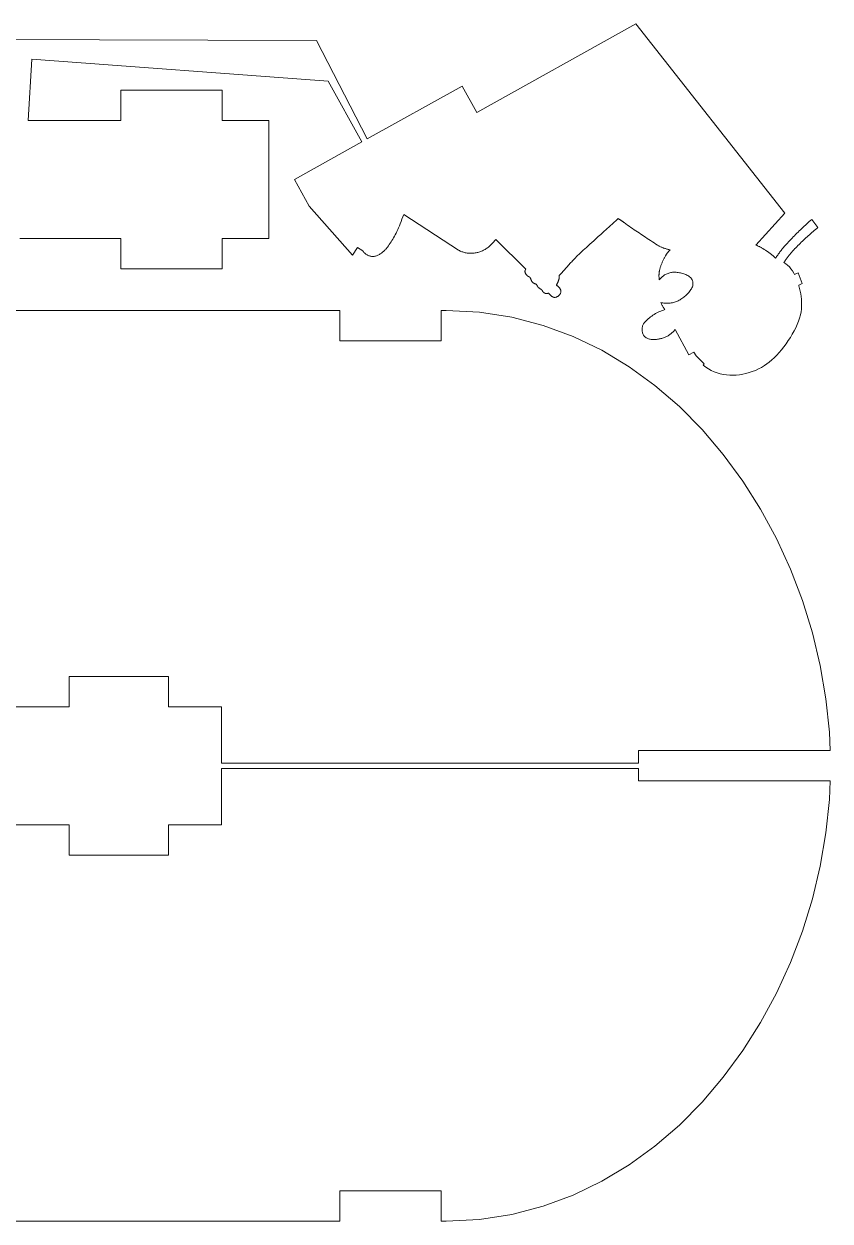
# Model space of a CAD drawing. Extents: x 1394 to 2035, y -697 to -231.
# Drawn here: x 1875.2 to 2034.5, y -467.4 to -230.7 of the extents above; entities that cross this region are included whole.
import ezdxf

# ---------------------------------------------------------------- set-up
doc = ezdxf.new("R2010")
doc.units = 0
doc.header["$LTSCALE"] = 4.2
doc.header["$MEASUREMENT"] = 0

msp = doc.modelspace()

# ---------------------------------------------------------------- linework, layer by layer
at = {"color": 7, "linetype": 'Continuous', "lineweight": 0}
for p, q in [((1996.141595, -230.725533), (1964.697363, -248.254373)), ((1996.141595, -230.725533), (2025.562563, -268.138879)), ((1876.024365, -249.846956), (1876.764403, -237.686913)), ((1935.346344, -242.066062), (1876.764403, -237.686913)), ((1935.346344, -242.066062), (1941.964165, -254.057872)), ((1961.775889, -243.013667), (1943.046569, -253.454477)), ((1964.697363, -248.254373), (1961.775889, -243.013667)), ((1894.351457, -249.846956), (1894.351457, -243.846956)), ((1894.351457, -243.846956), (1914.351457, -243.846956)), ((1914.351457, -243.846956), (1914.351457, -249.846956)), ((1876.024365, -249.846956), (1894.351457, -249.846956)), ((1914.351457, -249.846956), (1923.595266, -249.846956)), ((1923.595266, -249.846956), (1923.595266, -273.130104)), ((1941.964165, -254.057872), (1928.640506, -261.485253)), ((1931.561979, -266.725958), (1928.640506, -261.485253)), ((1940.136333, -276.463641), (1931.561979, -266.725958)), ((1949.740943, -269.794582), (1949.574423, -270.217469)), ((1949.909006, -269.351415), (1949.740943, -269.794582)), ((1950.078948, -268.886912), (1949.909006, -269.351415)), ((1950.251102, -268.400018), (1950.078948, -268.886912)), ((1950.25536, -268.38758), (1950.251102, -268.400018)), ((1961.093831, -275.463278), (1950.25536, -268.38758)), ((1992.369607, -269.471665), (1991.637878, -270.134835)), ((1992.650779, -269.21634), (1992.369607, -269.471665)), ((1992.687364, -269.23659), (1992.650779, -269.21634)), ((1992.737928, -269.265899), (1992.687364, -269.23659)), ((1992.792195, -269.298478), (1992.737928, -269.265899)), ((1992.849678, -269.333953), (1992.792195, -269.298478)), ((1992.909891, -269.371954), (1992.849678, -269.333953)), ((1992.972348, -269.412108), (1992.909891, -269.371954)), ((1993.036563, -269.454045), (1992.972348, -269.412108)), ((1993.10205, -269.497392), (1993.036563, -269.454045)), ((1993.168322, -269.541778), (1993.10205, -269.497392)), ((1993.234893, -269.586831), (1993.168322, -269.541778)), ((1993.301277, -269.632179), (1993.234893, -269.586831)), ((1993.366988, -269.677452), (1993.301277, -269.632179)), ((1993.43154, -269.722276), (1993.366988, -269.677452)), ((1993.494447, -269.766281), (1993.43154, -269.722276)), ((1993.555222, -269.809094), (1993.494447, -269.766281)), ((2025.562563, -268.138879), (2019.869614, -274.434421)), ((2030.404823, -269.802163), (2030.655906, -269.578323)), ((2030.655906, -269.578323), (2030.908091, -269.355782)), ((2030.908091, -269.355782), (2032.119454, -270.973535)), ((1948.75325, -272.064631), (1948.588957, -272.387996)), ((1948.917078, -271.727318), (1948.75325, -272.064631)), ((1949.080773, -271.375), (1948.917078, -271.727318)), ((1949.244673, -271.006623), (1949.080773, -271.375)), ((1949.409111, -270.621131), (1949.244673, -271.006623)), ((1949.574423, -270.217469), (1949.409111, -270.621131)), ((1989.746534, -271.843231), (1989.206582, -272.329646)), ((1990.329577, -271.317421), (1989.746534, -271.843231)), ((1990.958946, -270.749021), (1990.329577, -271.317421)), ((1991.637878, -270.134835), (1990.958946, -270.749021)), ((1993.613379, -269.850345), (1993.555222, -269.809094)), ((1993.668432, -269.889661), (1993.613379, -269.850345)), ((1993.719896, -269.926671), (1993.668432, -269.889661)), ((1993.767283, -269.961003), (1993.719896, -269.926671)), ((1993.810108, -269.992285), (1993.767283, -269.961003)), ((1994.152522, -270.241778), (1993.810108, -269.992285)), ((1994.490435, -270.484572), (1994.152522, -270.241778)), ((1994.824403, -270.721332), (1994.490435, -270.484572)), ((1995.15498, -270.952727), (1994.824403, -270.721332)), ((1995.482719, -271.179423), (1995.15498, -270.952727)), ((1995.808177, -271.402087), (1995.482719, -271.179423)), ((1996.131907, -271.621387), (1995.808177, -271.402087)), ((1996.454465, -271.837989), (1996.131907, -271.621387)), ((1996.776404, -272.052561), (1996.454465, -271.837989)), ((1997.098279, -272.265769), (1996.776404, -272.052561)), ((2027.71828, -272.347602), (2027.956631, -272.110061)), ((2027.956631, -272.110061), (2028.196187, -271.87372)), ((2028.196187, -271.87372), (2028.436937, -271.638589)), ((2028.436937, -271.638589), (2028.678872, -271.404676)), ((2028.678872, -271.404676), (2028.921983, -271.171991)), ((2028.921983, -271.171991), (2029.16626, -270.940543)), ((2029.16626, -270.940543), (2029.411695, -270.71034)), ((2029.411695, -270.71034), (2029.658278, -270.481391)), ((2029.658278, -270.481391), (2029.906, -270.253706)), ((2029.906, -270.253706), (2030.154852, -270.027294)), ((2030.154852, -270.027294), (2030.404823, -269.802163)), ((2030.688896, -272.187682), (2030.924483, -271.981882)), ((2030.924483, -271.981882), (2031.16122, -271.777446)), ((2031.16122, -271.777446), (2031.399097, -271.574382)), ((2031.399097, -271.574382), (2031.638103, -271.372703)), ((2031.638103, -271.372703), (2031.878225, -271.172417)), ((2031.878225, -271.172417), (2032.119454, -270.973535)), ((1894.351457, -273.130104), (1874.351457, -273.130104)), ((1894.351457, -279.130104), (1894.351457, -273.130104)), ((1923.595266, -273.130104), (1914.351457, -273.130104)), ((1914.351457, -273.130104), (1914.351457, -279.130104)), ((1947.397722, -274.349624), (1947.217644, -274.599388)), ((1947.574655, -274.094354), (1947.397722, -274.349624)), ((1947.748778, -273.832522), (1947.574655, -274.094354)), ((1947.920425, -273.563072), (1947.748778, -273.832522)), ((1948.089932, -273.28495), (1947.920425, -273.563072)), ((1948.257633, -272.997101), (1948.089932, -273.28495)), ((1948.423863, -272.698468), (1948.257633, -272.997101)), ((1948.588957, -272.387996), (1948.423863, -272.698468)), ((1967.420726, -274.493609), (1967.278298, -274.621087)), ((1967.558377, -274.361981), (1967.420726, -274.493609)), ((1967.690995, -274.226351), (1967.558377, -274.361981)), ((1967.818328, -274.086864), (1967.690995, -274.226351)), ((1968.45969, -273.370381), (1967.818328, -274.086864)), ((1974.360578, -279.238591), (1968.45969, -273.370381)), ((1987.039921, -274.282684), (1986.690558, -274.599858)), ((1987.412959, -273.945295), (1987.039921, -274.282684)), ((1987.812909, -273.584492), (1987.412959, -273.945295)), ((1988.243005, -273.197081), (1987.812909, -273.584492)), ((1988.706484, -272.779864), (1988.243005, -273.197081)), ((1989.206582, -272.329646), (1988.706484, -272.779864)), ((1997.420645, -272.478281), (1997.098279, -272.265769)), ((1997.744057, -272.690763), (1997.420645, -272.478281)), ((1998.069068, -272.903884), (1997.744057, -272.690763)), ((1998.396235, -273.118309), (1998.069068, -272.903884)), ((1998.72611, -273.334706), (1998.396235, -273.118309)), ((1999.059249, -273.553742), (1998.72611, -273.334706)), ((1999.396207, -273.776083), (1999.059249, -273.553742)), ((1999.737537, -274.002398), (1999.396207, -273.776083)), ((2000.083795, -274.233353), (1999.737537, -274.002398)), ((2000.435535, -274.469615), (2000.083795, -274.233353)), ((2000.542759, -274.538803), (2000.435535, -274.469615)), ((2019.869614, -274.434421), (2019.983647, -274.484245)), ((2019.983647, -274.484245), (2020.097258, -274.535135)), ((2025.577243, -274.60855), (2025.702152, -274.465456)), ((2025.702152, -274.465456), (2025.828307, -274.323529)), ((2025.828307, -274.323529), (2025.955694, -274.182788)), ((2025.955694, -274.182788), (2026.084299, -274.043251)), ((2026.084299, -274.043251), (2026.313966, -273.797558)), ((2026.313966, -273.797558), (2026.544901, -273.553002)), ((2026.544901, -273.553002), (2026.777095, -273.309593)), ((2026.777095, -273.309593), (2027.010539, -273.06734)), ((2027.010539, -273.06734), (2027.245224, -272.826251)), ((2027.245224, -272.826251), (2027.481141, -272.586335)), ((2027.481141, -272.586335), (2027.71828, -272.347602)), ((2028.17661, -274.538468), (2028.398796, -274.31836)), ((2028.398796, -274.31836), (2028.622256, -274.0995)), ((2028.622256, -274.0995), (2028.84698, -273.8819)), ((2028.84698, -273.8819), (2029.072955, -273.66557)), ((2029.072955, -273.66557), (2029.300172, -273.45052)), ((2029.300172, -273.45052), (2029.528617, -273.23676)), ((2029.528617, -273.23676), (2029.758282, -273.024301)), ((2029.758282, -273.024301), (2029.989153, -272.813154)), ((2029.989153, -272.813154), (2030.22122, -272.603328)), ((2030.22122, -272.603328), (2030.454471, -272.394834)), ((2030.454471, -272.394834), (2030.688896, -272.187682)), ((1941.093529, -274.93803), (1940.136333, -276.463641)), ((1942.16955, -275.580837), (1941.093529, -274.93803)), ((1942.234021, -275.687417), (1942.16955, -275.580837)), ((1942.306989, -275.790295), (1942.234021, -275.687417)), ((1942.38786, -275.889177), (1942.306989, -275.790295)), ((1942.476034, -275.98377), (1942.38786, -275.889177)), ((1942.570917, -276.07378), (1942.476034, -275.98377)), ((1942.67191, -276.158914), (1942.570917, -276.07378)), ((1942.778417, -276.238878), (1942.67191, -276.158914)), ((1942.889842, -276.313379), (1942.778417, -276.238878)), ((1943.005586, -276.382122), (1942.889842, -276.313379)), ((1943.125054, -276.444816), (1943.005586, -276.382122)), ((1943.247649, -276.501165), (1943.125054, -276.444816)), ((1943.372773, -276.550877), (1943.247649, -276.501165)), ((1943.49983, -276.593658), (1943.372773, -276.550877)), ((1943.628223, -276.629214), (1943.49983, -276.593658)), ((1943.757355, -276.657252), (1943.628223, -276.629214)), ((1943.88663, -276.677479), (1943.757355, -276.657252)), ((1944.015449, -276.689601), (1943.88663, -276.677479)), ((1944.143218, -276.693323), (1944.015449, -276.689601)), ((1944.269337, -276.688354), (1944.143218, -276.693323)), ((1944.393212, -276.674399), (1944.269337, -276.688354)), ((1944.551089, -276.64551), (1944.393212, -276.674399)), ((1944.706961, -276.607226), (1944.551089, -276.64551)), ((1944.860709, -276.560016), (1944.706961, -276.607226)), ((1945.012213, -276.504348), (1944.860709, -276.560016)), ((1945.161355, -276.440688), (1945.012213, -276.504348)), ((1945.308017, -276.369503), (1945.161355, -276.440688)), ((1945.452077, -276.291263), (1945.308017, -276.369503)), ((1945.593419, -276.206433), (1945.452077, -276.291263)), ((1945.731922, -276.115482), (1945.593419, -276.206433)), ((1945.867468, -276.018877), (1945.731922, -276.115482)), ((1945.999938, -275.917086), (1945.867468, -276.018877)), ((1946.129212, -275.810575), (1945.999938, -275.917086)), ((1946.255172, -275.699812), (1946.129212, -275.810575)), ((1946.377698, -275.585266), (1946.255172, -275.699812)), ((1946.496671, -275.467403), (1946.377698, -275.585266)), ((1946.611974, -275.346691), (1946.496671, -275.467403)), ((1946.723485, -275.223597), (1946.611974, -275.346691)), ((1946.831087, -275.098589), (1946.723485, -275.223597)), ((1946.93466, -274.972134), (1946.831087, -275.098589)), ((1947.034086, -274.844699), (1946.93466, -274.972134)), ((1947.217644, -274.599388), (1947.034086, -274.844699)), ((1961.249656, -275.543866), (1961.093831, -275.463278)), ((1961.409185, -275.61895), (1961.249656, -275.543866)), ((1961.572104, -275.688485), (1961.409185, -275.61895)), ((1961.738101, -275.752424), (1961.572104, -275.688485)), ((1961.906861, -275.81072), (1961.738101, -275.752424)), ((1962.07807, -275.863328), (1961.906861, -275.81072)), ((1962.251416, -275.9102), (1962.07807, -275.863328)), ((1962.426584, -275.95129), (1962.251416, -275.9102)), ((1962.60326, -275.986551), (1962.426584, -275.95129)), ((1962.781132, -276.015938), (1962.60326, -275.986551)), ((1962.959886, -276.039403), (1962.781132, -276.015938)), ((1963.139208, -276.056901), (1962.959886, -276.039403)), ((1963.318783, -276.068384), (1963.139208, -276.056901)), ((1963.4983, -276.073806), (1963.318783, -276.068384)), ((1963.677444, -276.073122), (1963.4983, -276.073806)), ((1963.855901, -276.066283), (1963.677444, -276.073122)), ((1964.033358, -276.053244), (1963.855901, -276.066283)), ((1964.209502, -276.033958), (1964.033358, -276.053244)), ((1964.384018, -276.00838), (1964.209502, -276.033958)), ((1964.556593, -275.976461), (1964.384018, -276.00838)), ((1964.740973, -275.935365), (1964.556593, -275.976461)), ((1964.924633, -275.887768), (1964.740973, -275.935365)), ((1965.107321, -275.833817), (1964.924633, -275.887768)), ((1965.288783, -275.773658), (1965.107321, -275.833817)), ((1965.468764, -275.707439), (1965.288783, -275.773658)), ((1965.647011, -275.635307), (1965.468764, -275.707439)), ((1965.82327, -275.557408), (1965.647011, -275.635307)), ((1965.997288, -275.47389), (1965.82327, -275.557408)), ((1966.168811, -275.3849), (1965.997288, -275.47389)), ((1966.337585, -275.290584), (1966.168811, -275.3849)), ((1966.503356, -275.19109), (1966.337585, -275.290584)), ((1966.665872, -275.086565), (1966.503356, -275.19109)), ((1966.824877, -274.977154), (1966.665872, -275.086565)), ((1966.980119, -274.863007), (1966.824877, -274.977154)), ((1967.131344, -274.744269), (1966.980119, -274.863007)), ((1967.278298, -274.621087), (1967.131344, -274.744269)), ((1984.421181, -276.733448), (1984.214743, -276.939734)), ((1984.636101, -276.522505), (1984.421181, -276.733448)), ((1984.910344, -276.257349), (1984.636101, -276.522505)), ((1985.185611, -275.994352), (1984.910344, -276.257349)), ((1985.465137, -275.730315), (1985.185611, -275.994352)), ((1985.752159, -275.462044), (1985.465137, -275.730315)), ((1986.049913, -275.186341), (1985.752159, -275.462044)), ((1986.361633, -274.900012), (1986.049913, -275.186341)), ((1986.690558, -274.599858), (1986.361633, -274.900012)), ((2000.653584, -274.604461), (2000.542759, -274.538803)), ((2000.767706, -274.666774), (2000.653584, -274.604461)), ((2000.884821, -274.725928), (2000.767706, -274.666774)), ((2001.004623, -274.782108), (2000.884821, -274.725928)), ((2001.126808, -274.835498), (2001.004623, -274.782108)), ((2001.251071, -274.886284), (2001.126808, -274.835498)), ((2001.377108, -274.934651), (2001.251071, -274.886284)), ((2001.504613, -274.980783), (2001.377108, -274.934651)), ((2001.633282, -275.024867), (2001.504613, -274.980783)), ((2001.762809, -275.067085), (2001.633282, -275.024867)), ((2001.892891, -275.107625), (2001.762809, -275.067085)), ((2001.805804, -276.933777), (2001.872385, -276.807326)), ((2001.872385, -276.807326), (2001.939459, -276.681312)), ((2002.023223, -275.146671), (2001.892891, -275.107625)), ((2001.939459, -276.681312), (2002.00689, -276.555711)), ((2002.00689, -276.555711), (2002.042477, -276.491014)), ((2002.153499, -275.184407), (2002.023223, -275.146671)), ((2002.042477, -276.491014), (2002.079227, -276.426861)), ((2002.079227, -276.426861), (2002.117118, -276.363275)), ((2002.117118, -276.363275), (2002.156133, -276.300283)), ((2002.283415, -275.22102), (2002.153499, -275.184407)), ((2002.156133, -276.300283), (2002.19625, -276.23791)), ((2002.19625, -276.23791), (2002.23745, -276.17618)), ((2002.23745, -276.17618), (2002.279714, -276.11512)), ((2002.279714, -276.11512), (2002.323021, -276.054754)), ((2002.412666, -275.256693), (2002.283415, -275.22102)), ((2002.323021, -276.054754), (2002.367352, -275.995108)), ((2002.367352, -275.995108), (2002.412688, -275.936206)), ((2002.540948, -275.291613), (2002.412666, -275.256693)), ((2002.412688, -275.936206), (2002.459008, -275.878074)), ((2002.459008, -275.878074), (2002.506292, -275.820738)), ((2002.506292, -275.820738), (2002.554522, -275.764222)), ((2002.667955, -275.325963), (2002.540948, -275.291613)), ((2002.554522, -275.764222), (2002.603676, -275.708551)), ((2002.603676, -275.708551), (2002.653736, -275.653752)), ((2002.653736, -275.653752), (2002.704682, -275.599848)), ((2002.793384, -275.35993), (2002.667955, -275.325963)), ((2002.704682, -275.599848), (2002.756494, -275.546866)), ((2002.756494, -275.546866), (2002.809152, -275.49483)), ((2002.916928, -275.393698), (2002.793384, -275.35993)), ((2002.809152, -275.49483), (2002.862637, -275.443765)), ((2002.862637, -275.443765), (2002.916928, -275.393698)), ((2020.097258, -274.535135), (2020.210434, -274.587085)), ((2020.210434, -274.587085), (2020.32316, -274.640085)), ((2020.32316, -274.640085), (2020.435423, -274.69413)), ((2020.435423, -274.69413), (2020.54721, -274.74921)), ((2020.54721, -274.74921), (2020.658506, -274.80532)), ((2020.658506, -274.80532), (2020.769298, -274.862451)), ((2020.769298, -274.862451), (2020.879573, -274.920597)), ((2020.879573, -274.920597), (2020.989315, -274.979748)), ((2020.989315, -274.979748), (2021.098512, -275.039899)), ((2021.098512, -275.039899), (2021.207151, -275.101041)), ((2021.207151, -275.101041), (2021.315216, -275.163167)), ((2021.315216, -275.163167), (2021.422695, -275.22627)), ((2021.422695, -275.22627), (2021.529573, -275.290342)), ((2021.529573, -275.290342), (2021.635838, -275.355375)), ((2021.635838, -275.355375), (2021.741474, -275.421362)), ((2021.741474, -275.421362), (2021.846469, -275.488296)), ((2021.846469, -275.488296), (2021.950809, -275.556169)), ((2021.950809, -275.556169), (2022.05448, -275.624974)), ((2022.05448, -275.624974), (2022.146268, -275.687195)), ((2022.146268, -275.687195), (2022.237449, -275.750393)), ((2022.237449, -275.750393), (2022.328011, -275.814555)), ((2022.328011, -275.814555), (2022.417938, -275.879671)), ((2022.417938, -275.879671), (2022.507219, -275.945729)), ((2022.507219, -275.945729), (2022.595839, -276.012719)), ((2022.595839, -276.012719), (2022.683785, -276.080628)), ((2022.683785, -276.080628), (2022.771043, -276.149446)), ((2022.771043, -276.149446), (2022.857601, -276.219161)), ((2022.857601, -276.219161), (2022.943443, -276.289763)), ((2022.943443, -276.289763), (2023.028558, -276.36124)), ((2023.028558, -276.36124), (2023.112931, -276.43358)), ((2023.112931, -276.43358), (2023.196549, -276.506773)), ((2023.196549, -276.506773), (2023.279399, -276.580808)), ((2023.279399, -276.580808), (2023.361466, -276.655672)), ((2023.361466, -276.655672), (2023.442738, -276.731355)), ((2023.442738, -276.731355), (2023.523201, -276.807847)), ((2023.523201, -276.807847), (2023.602841, -276.885134)), ((2023.602841, -276.885134), (2023.681645, -276.963207)), ((2023.7596, -277.042054), (2023.862664, -276.882743)), ((2023.862664, -276.882743), (2023.9672, -276.72431)), ((2023.9672, -276.72431), (2024.073192, -276.566773)), ((2024.073192, -276.566773), (2024.180626, -276.41015)), ((2024.180626, -276.41015), (2024.289489, -276.254459)), ((2024.289489, -276.254459), (2024.399766, -276.099718)), ((2024.399766, -276.099718), (2024.511444, -275.945945)), ((2024.511444, -275.945945), (2024.624508, -275.793159)), ((2024.624508, -275.793159), (2024.738944, -275.641377)), ((2024.738944, -275.641377), (2024.854739, -275.490618)), ((2024.854739, -275.490618), (2024.971878, -275.340899)), ((2024.971878, -275.340899), (2025.090347, -275.192239)), ((2025.090347, -275.192239), (2025.210132, -275.044656)), ((2025.210132, -275.044656), (2025.331219, -274.898168)), ((2025.331219, -274.898168), (2025.453594, -274.752793)), ((2025.453594, -274.752793), (2025.577243, -274.60855)), ((2025.989124, -277.034072), (2026.089309, -276.896221)), ((2026.089309, -276.896221), (2026.190948, -276.759403)), ((2026.190948, -276.759403), (2026.294026, -276.623639)), ((2026.294026, -276.623639), (2026.398524, -276.488953)), ((2026.398524, -276.488953), (2026.504425, -276.355365)), ((2026.504425, -276.355365), (2026.611712, -276.222899)), ((2026.611712, -276.222899), (2026.720367, -276.091575)), ((2026.720367, -276.091575), (2026.830374, -275.961418)), ((2026.830374, -275.961418), (2026.941714, -275.832448)), ((2026.941714, -275.832448), (2027.05437, -275.704687)), ((2027.05437, -275.704687), (2027.168326, -275.578159)), ((2027.168326, -275.578159), (2027.283562, -275.452884)), ((2027.283562, -275.452884), (2027.400064, -275.328886)), ((2027.400064, -275.328886), (2027.517812, -275.206186)), ((2027.517812, -275.206186), (2027.736107, -274.982392)), ((2027.736107, -274.982392), (2027.95571, -274.759816)), ((2027.95571, -274.759816), (2028.17661, -274.538468)), ((1914.351457, -279.130104), (1894.351457, -279.130104)), ((1974.344744, -279.270786), (1974.360578, -279.238591)), ((1982.085719, -279.247536), (1981.91121, -279.442179)), ((1982.257519, -279.05522), (1982.085719, -279.247536)), ((1982.427471, -278.864696), (1982.257519, -279.05522)), ((1982.596437, -278.675424), (1982.427471, -278.864696)), ((1982.765277, -278.486869), (1982.596437, -278.675424)), ((1982.934851, -278.298492), (1982.765277, -278.486869)), ((1983.106021, -278.109757), (1982.934851, -278.298492)), ((1983.279647, -277.920126), (1983.106021, -278.109757)), ((1983.456589, -277.729062), (1983.279647, -277.920126)), ((1983.63771, -277.536028), (1983.456589, -277.729062)), ((1983.823868, -277.340487), (1983.63771, -277.536028)), ((1984.015926, -277.141902), (1983.823868, -277.340487)), ((1984.214743, -276.939734), (1984.015926, -277.141902)), ((2000.855025, -279.276308), (2000.880986, -279.172451)), ((2000.880986, -279.172451), (2000.918403, -279.035073)), ((2000.918403, -279.035073), (2000.958622, -278.898521)), ((2000.958622, -278.898521), (2001.001508, -278.762772)), ((2001.001508, -278.762772), (2001.046924, -278.627803)), ((2001.046924, -278.627803), (2001.094735, -278.493591)), ((2001.094735, -278.493591), (2001.144804, -278.360113)), ((2001.144804, -278.360113), (2001.196997, -278.227347)), ((2001.196997, -278.227347), (2001.251177, -278.095269)), ((2001.251177, -278.095269), (2001.307208, -277.963857)), ((2001.307208, -277.963857), (2001.364954, -277.833088)), ((2001.364954, -277.833088), (2001.42428, -277.702938)), ((2001.42428, -277.702938), (2001.48505, -277.573386)), ((2001.48505, -277.573386), (2001.547128, -277.444407)), ((2001.547128, -277.444407), (2001.610379, -277.31598)), ((2001.610379, -277.31598), (2001.674665, -277.188081)), ((2001.674665, -277.188081), (2001.739853, -277.060688)), ((2001.739853, -277.060688), (2001.805804, -276.933777)), ((2023.681645, -276.963207), (2023.7596, -277.042054)), ((2025.419549, -277.881622), (2025.510638, -277.738041)), ((2025.419549, -277.881622), (2025.79298, -278.13416)), ((2025.510638, -277.738041), (2025.603286, -277.595359)), ((2025.603286, -277.595359), (2025.697476, -277.453599)), ((2025.697476, -277.453599), (2025.79319, -277.312783)), ((2025.79298, -278.13416), (2026.145412, -278.430668)), ((2025.79319, -277.312783), (2025.890412, -277.172933)), ((2025.890412, -277.172933), (2025.989124, -277.034072)), ((2026.145412, -278.430668), (2026.476817, -278.767462)), ((2026.476817, -278.767462), (2026.787169, -279.140855)), ((2026.787169, -279.140855), (2027.07644, -279.547162)), ((1974.222595, -279.660872), (1974.226199, -279.60664)), ((1974.223848, -279.714778), (1974.222595, -279.660872)), ((1974.22966, -279.768334), (1974.223848, -279.714778)), ((1974.226199, -279.60664), (1974.234957, -279.552109)), ((1974.239735, -279.821515), (1974.22966, -279.768334)), ((1974.234957, -279.552109), (1974.249168, -279.497303)), ((1974.253775, -279.874296), (1974.239735, -279.821515)), ((1974.249168, -279.497303), (1974.269127, -279.442246)), ((1974.271483, -279.926653), (1974.253775, -279.874296)), ((1974.269127, -279.442246), (1974.344744, -279.270786)), ((1974.29256, -279.978559), (1974.271483, -279.926653)), ((1974.31671, -280.02999), (1974.29256, -279.978559)), ((1974.343635, -280.080922), (1974.31671, -280.02999)), ((1974.373038, -280.131329), (1974.343635, -280.080922)), ((1974.404622, -280.181186), (1974.373038, -280.131329)), ((1974.438088, -280.230468), (1974.404622, -280.181186)), ((1974.47314, -280.279151), (1974.438088, -280.230468)), ((1974.509481, -280.327209), (1974.47314, -280.279151)), ((1974.546812, -280.374618), (1974.509481, -280.327209)), ((1974.584837, -280.421351), (1974.546812, -280.374618)), ((1974.623257, -280.467386), (1974.584837, -280.421351)), ((1974.647136, -280.493272), (1974.623257, -280.467386)), ((1974.673128, -280.517149), (1974.647136, -280.493272)), ((1974.70099, -280.539247), (1974.673128, -280.517149)), ((1974.730479, -280.559795), (1974.70099, -280.539247)), ((1974.761351, -280.579023), (1974.730479, -280.559795)), ((1974.793365, -280.597161), (1974.761351, -280.579023)), ((1974.826277, -280.614438), (1974.793365, -280.597161)), ((1974.859845, -280.631084), (1974.826277, -280.614438)), ((1974.893826, -280.647329), (1974.859845, -280.631084)), ((1974.927976, -280.663403), (1974.893826, -280.647329)), ((1974.962053, -280.679534), (1974.927976, -280.663403)), ((1974.995815, -280.695954), (1974.962053, -280.679534)), ((1975.029018, -280.712892), (1974.995815, -280.695954)), ((1975.061419, -280.730577), (1975.029018, -280.712892)), ((1975.092777, -280.749239), (1975.061419, -280.730577)), ((1975.122847, -280.769109), (1975.092777, -280.749239)), ((1975.151387, -280.790414), (1975.122847, -280.769109)), ((1975.178154, -280.813386), (1975.151387, -280.790414)), ((1975.202906, -280.838255), (1975.178154, -280.813386)), ((1975.225399, -280.865249), (1975.202906, -280.838255)), ((1975.247128, -280.896361), (1975.225399, -280.865249)), ((1975.268182, -280.931006), (1975.247128, -280.896361)), ((1975.28865, -280.968779), (1975.268182, -280.931006)), ((1975.308623, -281.009274), (1975.28865, -280.968779)), ((1975.32819, -281.052086), (1975.308623, -281.009274)), ((1975.347444, -281.09681), (1975.32819, -281.052086)), ((1975.366472, -281.14304), (1975.347444, -281.09681)), ((1975.385367, -281.190371), (1975.366472, -281.14304)), ((1975.404219, -281.238398), (1975.385367, -281.190371)), ((1975.423118, -281.286716), (1975.404219, -281.238398)), ((1975.442153, -281.334918), (1975.423118, -281.286716)), ((1975.461417, -281.382601), (1975.442153, -281.334918)), ((1975.480998, -281.429358), (1975.461417, -281.382601)), ((1975.500988, -281.474785), (1975.480998, -281.429358)), ((1975.521476, -281.518475), (1975.500988, -281.474785)), ((1975.542554, -281.560024), (1975.521476, -281.518475)), ((1975.564311, -281.599027), (1975.542554, -281.560024)), ((1975.586838, -281.635078), (1975.564311, -281.599027)), ((1980.785355, -281.617895), (1980.75876, -281.686833)), ((1980.811684, -281.548826), (1980.785355, -281.617895)), ((1980.837925, -281.479741), (1980.811684, -281.548826)), ((1980.864257, -281.410754), (1980.837925, -281.479741)), ((1980.890858, -281.34198), (1980.864257, -281.410754)), ((1980.917908, -281.273535), (1980.890858, -281.34198)), ((1980.945586, -281.205533), (1980.917908, -281.273535)), ((1980.974069, -281.138089), (1980.945586, -281.205533)), ((1981.168878, -280.254772), (1980.967916, -280.469112)), ((1980.967916, -280.469112), (1980.974643, -280.495067)), ((1980.981745, -281.117262), (1980.974069, -281.138089)), ((1980.974643, -280.495067), (1980.980859, -280.523928)), ((1980.980859, -280.523928), (1980.986537, -280.555342)), ((1980.988416, -281.092989), (1980.981745, -281.117262)), ((1980.986537, -280.555342), (1980.991648, -280.588958)), ((1980.994109, -281.065623), (1980.988416, -281.092989)), ((1980.991648, -280.588958), (1980.996166, -280.62442)), ((1980.998852, -281.035517), (1980.994109, -281.065623)), ((1980.996166, -280.62442), (1981.000063, -280.661378)), ((1981.002672, -281.003023), (1980.998852, -281.035517)), ((1981.000063, -280.661378), (1981.003312, -280.699477)), ((1981.005597, -280.968495), (1981.002672, -281.003023)), ((1981.003312, -280.699477), (1981.005885, -280.738365)), ((1981.007655, -280.932285), (1981.005597, -280.968495)), ((1981.005885, -280.738365), (1981.007755, -280.777689)), ((1981.008872, -280.894747), (1981.007655, -280.932285)), ((1981.007755, -280.777689), (1981.008894, -280.817096)), ((1981.009276, -280.856233), (1981.008872, -280.894747)), ((1981.008894, -280.817096), (1981.009276, -280.856233)), ((1981.362827, -280.045446), (1981.168878, -280.254772)), ((1981.550625, -279.840597), (1981.362827, -280.045446)), ((1981.733132, -279.639687), (1981.550625, -279.840597)), ((1981.91121, -279.442179), (1981.733132, -279.639687)), ((2000.708942, -280.558423), (2000.709373, -280.450481)), ((2000.710662, -280.666283), (2000.708942, -280.558423)), ((2000.709373, -280.450481), (2000.71195, -280.342522)), ((2000.714535, -280.773997), (2000.710662, -280.666283)), ((2000.71195, -280.342522), (2000.716671, -280.234612)), ((2000.720566, -280.8815), (2000.714535, -280.773997)), ((2000.716671, -280.234612), (2000.723531, -280.126815)), ((2000.728757, -280.988726), (2000.720566, -280.8815)), ((2000.723531, -280.126815), (2000.732528, -280.019197)), ((2000.739112, -281.095611), (2000.728757, -280.988726)), ((2000.732528, -280.019197), (2000.743657, -279.911821)), ((2000.751635, -281.202091), (2000.739112, -281.095611)), ((2000.743657, -279.911821), (2000.756915, -279.804753)), ((2000.766328, -281.308099), (2000.751635, -281.202091)), ((2000.756915, -279.804753), (2000.7723, -279.698059)), ((2000.872628, -281.169564), (2000.766328, -281.308099)), ((2000.7723, -279.698059), (2000.789806, -279.591802)), ((2000.789806, -279.591802), (2000.809432, -279.486048)), ((2000.809432, -279.486048), (2000.831172, -279.380861)), ((2000.831172, -279.380861), (2000.855025, -279.276308)), ((2000.98771, -281.036068), (2000.872628, -281.169564)), ((2001.110997, -280.907884), (2000.98771, -281.036068)), ((2001.241914, -280.785289), (2001.110997, -280.907884)), ((2001.379883, -280.668558), (2001.241914, -280.785289)), ((2001.524327, -280.557968), (2001.379883, -280.668558)), ((2001.674671, -280.453792), (2001.524327, -280.557968)), ((2001.830337, -280.356308), (2001.674671, -280.453792)), ((2001.990749, -280.265791), (2001.830337, -280.356308)), ((2002.155329, -280.182516), (2001.990749, -280.265791)), ((2002.323502, -280.10676), (2002.155329, -280.182516)), ((2002.49469, -280.038796), (2002.323502, -280.10676)), ((2002.668318, -279.978902), (2002.49469, -280.038796)), ((2002.843807, -279.927353), (2002.668318, -279.978902)), ((2003.020582, -279.884425), (2002.843807, -279.927353)), ((2003.198066, -279.850392), (2003.020582, -279.884425)), ((2003.375682, -279.825531), (2003.198066, -279.850392)), ((2003.552854, -279.810118), (2003.375682, -279.825531)), ((2003.729004, -279.804427), (2003.552854, -279.810118)), ((2003.903556, -279.808735), (2003.729004, -279.804427)), ((2004.104804, -279.822677), (2003.903556, -279.808735)), ((2004.313069, -279.843326), (2004.104804, -279.822677)), ((2004.526708, -279.870947), (2004.313069, -279.843326)), ((2004.744076, -279.905809), (2004.526708, -279.870947)), ((2004.963527, -279.94818), (2004.744076, -279.905809)), ((2005.18342, -279.998327), (2004.963527, -279.94818)), ((2005.402107, -280.056517), (2005.18342, -279.998327)), ((2005.617947, -280.123017), (2005.402107, -280.056517)), ((2005.829293, -280.198096), (2005.617947, -280.123017)), ((2006.034502, -280.282022), (2005.829293, -280.198096)), ((2006.231929, -280.37506), (2006.034502, -280.282022)), ((2006.41993, -280.477479), (2006.231929, -280.37506)), ((2006.596861, -280.589547), (2006.41993, -280.477479)), ((2006.761077, -280.711531), (2006.596861, -280.589547)), ((2006.910933, -280.843698), (2006.761077, -280.711531)), ((2007.044787, -280.986316), (2006.910933, -280.843698)), ((2007.160992, -281.139653), (2007.044787, -280.986316)), ((2007.257905, -281.303976), (2007.160992, -281.139653)), ((2007.333882, -281.479552), (2007.257905, -281.303976)), ((2007.387277, -281.666649), (2007.333882, -281.479552)), ((2027.07644, -279.547162), (2027.344603, -279.982698)), ((2027.344603, -279.982698), (2027.501196, -280.274982)), ((2028.198232, -279.920926), (2027.501196, -280.274982)), ((2029.00418, -282.025918), (2028.198232, -279.920926)), ((1975.610225, -281.667771), (1975.586838, -281.635078)), ((1975.634563, -281.696702), (1975.610225, -281.667771)), ((1975.703743, -281.769247), (1975.634563, -281.696702)), ((1975.767517, -281.831438), (1975.703743, -281.769247)), ((1975.826312, -281.884197), (1975.767517, -281.831438)), ((1975.880553, -281.928449), (1975.826312, -281.884197)), ((1975.930666, -281.965116), (1975.880553, -281.928449)), ((1975.977078, -281.99512), (1975.930666, -281.965116)), ((1976.020213, -282.019385), (1975.977078, -281.99512)), ((1976.060498, -282.038834), (1976.020213, -282.019385)), ((1976.098358, -282.054389), (1976.060498, -282.038834)), ((1976.13422, -282.066974), (1976.098358, -282.054389)), ((1976.168509, -282.077512), (1976.13422, -282.066974)), ((1976.201652, -282.086925), (1976.168509, -282.077512)), ((1976.234073, -282.096137), (1976.201652, -282.086925)), ((1976.266199, -282.10607), (1976.234073, -282.096137)), ((1976.298457, -282.117648), (1976.266199, -282.10607)), ((1976.33127, -282.131793), (1976.298457, -282.117648)), ((1976.365067, -282.149429), (1976.33127, -282.131793)), ((1976.400271, -282.171478), (1976.365067, -282.149429)), ((1976.43731, -282.198863), (1976.400271, -282.171478)), ((1976.476609, -282.232507), (1976.43731, -282.198863)), ((1976.499661, -282.255312), (1976.476609, -282.232507)), ((1976.521337, -282.280087), (1976.499661, -282.255312)), ((1976.541793, -282.306611), (1976.521337, -282.280087)), ((1976.561183, -282.334663), (1976.541793, -282.306611)), ((1976.579663, -282.36402), (1976.561183, -282.334663)), ((1976.597388, -282.394462), (1976.579663, -282.36402)), ((1976.614513, -282.425767), (1976.597388, -282.394462)), ((1976.631193, -282.457714), (1976.614513, -282.425767)), ((1976.647583, -282.49008), (1976.631193, -282.457714)), ((1976.663839, -282.522645), (1976.647583, -282.49008)), ((1976.680115, -282.555186), (1976.663839, -282.522645)), ((1976.696568, -282.587484), (1976.680115, -282.555186)), ((1976.713351, -282.619315), (1976.696568, -282.587484)), ((1976.730621, -282.650458), (1976.713351, -282.619315)), ((1976.748532, -282.680693), (1976.730621, -282.650458)), ((1976.767239, -282.709796), (1976.748532, -282.680693)), ((1976.786898, -282.737548), (1976.767239, -282.709796)), ((1976.807664, -282.763726), (1976.786898, -282.737548)), ((1976.829692, -282.788109), (1976.807664, -282.763726)), ((1976.853137, -282.810475), (1976.829692, -282.788109)), ((1976.935815, -282.882132), (1976.853137, -282.810475)), ((1977.008522, -282.943089), (1976.935815, -282.882132)), ((1977.072048, -282.99427), (1977.008522, -282.943089)), ((1977.127185, -283.0366), (1977.072048, -282.99427)), ((1977.174722, -283.071002), (1977.127185, -283.0366)), ((1977.215451, -283.098401), (1977.174722, -283.071002)), ((1977.250163, -283.11972), (1977.215451, -283.098401)), ((1977.279647, -283.135885), (1977.250163, -283.11972)), ((1977.304695, -283.147818), (1977.279647, -283.135885)), ((1977.326097, -283.156445), (1977.304695, -283.147818)), ((1977.344645, -283.162689), (1977.326097, -283.156445)), ((1977.361128, -283.167474), (1977.344645, -283.162689)), ((1977.376337, -283.171725), (1977.361128, -283.167474)), ((1977.391064, -283.176366), (1977.376337, -283.171725)), ((1977.406098, -283.18232), (1977.391064, -283.176366)), ((1977.42223, -283.190513), (1977.406098, -283.18232)), ((1977.440252, -283.201867), (1977.42223, -283.190513)), ((1977.460953, -283.217308), (1977.440252, -283.201867)), ((1977.485125, -283.23776), (1977.460953, -283.217308)), ((1977.513558, -283.264146), (1977.485125, -283.23776)), ((1977.537494, -283.288873), (1977.513558, -283.264146)), ((1977.559734, -283.315102), (1977.537494, -283.288873)), ((1977.580487, -283.34264), (1977.559734, -283.315102)), ((1977.599961, -283.371295), (1977.580487, -283.34264)), ((1977.618365, -283.400875), (1977.599961, -283.371295)), ((1977.635909, -283.43119), (1977.618365, -283.400875)), ((1977.652799, -283.462048), (1977.635909, -283.43119)), ((1977.669246, -283.493256), (1977.652799, -283.462048)), ((1977.685457, -283.524624), (1977.669246, -283.493256)), ((1977.701642, -283.55596), (1977.685457, -283.524624)), ((1977.718009, -283.587071), (1977.701642, -283.55596)), ((1977.734766, -283.617767), (1977.718009, -283.587071)), ((1977.752122, -283.647856), (1977.734766, -283.617767)), ((1977.770287, -283.677146), (1977.752122, -283.647856)), ((1977.789468, -283.705445), (1977.770287, -283.677146)), ((1977.809874, -283.732562), (1977.789468, -283.705445)), ((1977.831714, -283.758306), (1977.809874, -283.732562)), ((1977.855197, -283.782484), (1977.831714, -283.758306)), ((1977.880531, -283.804905), (1977.855197, -283.782484)), ((1977.907924, -283.825378), (1977.880531, -283.804905)), ((1977.944329, -283.849347), (1977.907924, -283.825378)), ((1977.982394, -283.872681), (1977.944329, -283.849347)), ((1978.021945, -283.895201), (1977.982394, -283.872681)), ((1978.06281, -283.916726), (1978.021945, -283.895201)), ((1978.104815, -283.937075), (1978.06281, -283.916726)), ((1978.147788, -283.956069), (1978.104815, -283.937075)), ((1978.191554, -283.973526), (1978.147788, -283.956069)), ((1978.235942, -283.989266), (1978.191554, -283.973526)), ((1978.280777, -284.003109), (1978.235942, -283.989266)), ((1978.715686, -283.997506), (1978.675892, -284.012557)), ((1978.754024, -283.978573), (1978.715686, -283.997506)), ((1978.849279, -283.92327), (1978.754024, -283.978573)), ((1978.858832, -283.917282), (1978.849279, -283.92327)), ((1978.865159, -283.924719), (1978.858832, -283.917282)), ((1978.919693, -283.988252), (1978.865159, -283.924719)), ((1978.974473, -284.051212), (1978.919693, -283.988252)), ((1980.438772, -282.343676), (1980.435492, -282.348429)), ((1980.435492, -282.348429), (1980.46298, -282.370981)), ((1980.477874, -282.282378), (1980.438772, -282.343676)), ((1980.46298, -282.370981), (1980.503228, -282.404022)), ((1980.514921, -282.219799), (1980.477874, -282.282378)), ((1980.503228, -282.404022), (1980.542927, -282.436716)), ((1980.550091, -282.156053), (1980.514921, -282.219799)), ((1980.542927, -282.436716), (1980.581976, -282.469061)), ((1980.583563, -282.091255), (1980.550091, -282.156053)), ((1980.581976, -282.469061), (1980.620274, -282.50106)), ((1980.615517, -282.025522), (1980.583563, -282.091255)), ((1980.64613, -281.958967), (1980.615517, -282.025522)), ((1980.620274, -282.50106), (1980.657723, -282.532711)), ((1980.675582, -281.891706), (1980.64613, -281.958967)), ((1980.657723, -282.532711), (1980.694222, -282.564015)), ((1980.704052, -281.823853), (1980.675582, -281.891706)), ((1980.694222, -282.564015), (1980.72967, -282.594972)), ((1980.731718, -281.755523), (1980.704052, -281.823853)), ((1980.72967, -282.594972), (1980.763967, -282.625583)), ((1980.75876, -281.686833), (1980.731718, -281.755523)), ((1980.763967, -282.625583), (1980.797014, -282.655848)), ((1980.797014, -282.655848), (1980.82871, -282.685766)), ((1980.82871, -282.685766), (1980.858955, -282.71534)), ((1980.858955, -282.71534), (1980.887649, -282.744568)), ((1980.887649, -282.744568), (1980.914692, -282.77345)), ((1980.914692, -282.77345), (1980.939983, -282.801988)), ((1980.939983, -282.801988), (1980.987819, -282.858803)), ((1980.987819, -282.858803), (1981.035063, -282.917716)), ((1981.035063, -282.917716), (1981.081072, -282.978665)), ((1981.081072, -282.978665), (1981.125203, -283.041591)), ((1981.125203, -283.041591), (1981.166812, -283.106433)), ((1981.166812, -283.106433), (1981.205257, -283.173132)), ((1981.205257, -283.173132), (1981.239894, -283.241627)), ((1981.274157, -283.928983), (1981.235343, -284.012131)), ((1981.239894, -283.241627), (1981.27008, -283.311858)), ((1981.27008, -283.311858), (1981.295172, -283.383765)), ((1981.302732, -283.84703), (1981.274157, -283.928983)), ((1981.295172, -283.383765), (1981.314527, -283.457288)), ((1981.321711, -283.766332), (1981.302732, -283.84703)), ((1981.314527, -283.457288), (1981.327502, -283.532366)), ((1981.331737, -283.686948), (1981.321711, -283.766332)), ((1981.327502, -283.532366), (1981.333453, -283.60894)), ((1981.333453, -283.60894), (1981.331737, -283.686948)), ((2006.296515, -284.145697), (2006.461472, -283.977616)), ((2006.461472, -283.977616), (2006.618579, -283.80425)), ((2006.618579, -283.80425), (2006.766294, -283.626012)), ((2006.766294, -283.626012), (2006.903073, -283.443316)), ((2006.903073, -283.443316), (2007.027373, -283.256576)), ((2007.027373, -283.256576), (2007.137649, -283.066204)), ((2007.137649, -283.066204), (2007.232359, -282.872614)), ((2007.232359, -282.872614), (2007.309959, -282.676219)), ((2007.309959, -282.676219), (2007.368904, -282.477434)), ((2007.368904, -282.477434), (2007.407653, -282.276671)), ((2007.418383, -281.870865), (2007.387277, -281.666649)), ((2007.407653, -282.276671), (2007.42466, -282.074343)), ((2007.42466, -282.074343), (2007.418383, -281.870865)), ((2028.341321, -282.383791), (2029.00418, -282.025918)), ((2028.341321, -282.383791), (2028.367827, -282.469807)), ((2028.367827, -282.469807), (2028.508761, -283.003316)), ((2028.508761, -283.003316), (2028.628395, -283.540254)), ((2028.628395, -283.540254), (2028.7267, -284.076935)), ((1978.325887, -284.014875), (1978.280777, -284.003109)), ((1978.371099, -284.024382), (1978.325887, -284.014875)), ((1978.41624, -284.031451), (1978.371099, -284.024382)), ((1978.461136, -284.035902), (1978.41624, -284.031451)), ((1978.505615, -284.037553), (1978.461136, -284.035902)), ((1978.549503, -284.036224), (1978.505615, -284.037553)), ((1978.592627, -284.031736), (1978.549503, -284.036224)), ((1978.634814, -284.023907), (1978.592627, -284.031736)), ((1978.675892, -284.012557), (1978.634814, -284.023907)), ((1979.029461, -284.113259), (1978.974473, -284.051212)), ((1979.084619, -284.174051), (1979.029461, -284.113259)), ((1979.139907, -284.233248), (1979.084619, -284.174051)), ((1979.195288, -284.29051), (1979.139907, -284.233248)), ((1979.250723, -284.345495), (1979.195288, -284.29051)), ((1979.306174, -284.397864), (1979.250723, -284.345495)), ((1979.361601, -284.447276), (1979.306174, -284.397864)), ((1979.416966, -284.49339), (1979.361601, -284.447276)), ((1979.472231, -284.535865), (1979.416966, -284.49339)), ((1979.54532, -284.587128), (1979.472231, -284.535865)), ((1979.618415, -284.633321), (1979.54532, -284.587128)), ((1979.691619, -284.674156), (1979.618415, -284.633321)), ((1979.765032, -284.709342), (1979.691619, -284.674156)), ((1979.838757, -284.738591), (1979.765032, -284.709342)), ((1979.912895, -284.761613), (1979.838757, -284.738591)), ((1979.987548, -284.77812), (1979.912895, -284.761613)), ((1980.062816, -284.787821), (1979.987548, -284.77812)), ((1980.138802, -284.790428), (1980.062816, -284.787821)), ((1980.215607, -284.785651), (1980.138802, -284.790428)), ((1980.293332, -284.773201), (1980.215607, -284.785651)), ((1980.37208, -284.752789), (1980.293332, -284.773201)), ((1980.451951, -284.724125), (1980.37208, -284.752789)), ((1980.533047, -284.686921), (1980.451951, -284.724125)), ((1980.615469, -284.640886), (1980.533047, -284.686921)), ((1980.699319, -284.585732), (1980.615469, -284.640886)), ((1980.784699, -284.52117), (1980.699319, -284.585732)), ((1980.87171, -284.446909), (1980.784699, -284.52117)), ((1980.960454, -284.362661), (1980.87171, -284.446909)), ((1981.051031, -284.268137), (1980.960454, -284.362661)), ((1981.124423, -284.181768), (1981.051031, -284.268137)), ((1981.185646, -284.096412), (1981.124423, -284.181768)), ((1981.235343, -284.012131), (1981.185646, -284.096412)), ((2001.13411, -285.910122), (2001.101966, -285.814569)), ((2001.101966, -285.814569), (2001.298024, -285.858756)), ((2001.178119, -286.028558), (2001.13411, -285.910122)), ((2001.225824, -286.145629), (2001.178119, -286.028558)), ((2001.277147, -286.261159), (2001.225824, -286.145629)), ((2001.332014, -286.37497), (2001.277147, -286.261159)), ((2001.298024, -285.858756), (2001.497241, -285.894225)), ((2001.497241, -285.894225), (2001.699116, -285.921062)), ((2001.699116, -285.921062), (2001.903147, -285.939352)), ((2001.903147, -285.939352), (2002.108833, -285.949181)), ((2002.108833, -285.949181), (2002.315672, -285.950634)), ((2002.315672, -285.950634), (2002.523163, -285.943798)), ((2002.523163, -285.943798), (2002.730805, -285.928757)), ((2002.730805, -285.928757), (2002.938096, -285.905599)), ((2002.938096, -285.905599), (2003.144534, -285.874407)), ((2003.144534, -285.874407), (2003.349618, -285.835269)), ((2003.349618, -285.835269), (2003.552847, -285.788269)), ((2003.552847, -285.788269), (2003.753719, -285.733494)), ((2003.753719, -285.733494), (2003.951733, -285.67103)), ((2003.951733, -285.67103), (2004.146387, -285.600961)), ((2004.146387, -285.600961), (2004.33718, -285.523373)), ((2004.33718, -285.523373), (2004.523611, -285.438353)), ((2004.523611, -285.438353), (2004.705177, -285.345986)), ((2004.705177, -285.345986), (2004.881377, -285.246358)), ((2004.881377, -285.246358), (2005.051711, -285.139553)), ((2005.051711, -285.139553), (2005.228389, -285.020044)), ((2005.228389, -285.020044), (2005.408024, -284.892355)), ((2005.408024, -284.892355), (2005.589072, -284.756901)), ((2005.589072, -284.756901), (2005.769988, -284.614095)), ((2005.769988, -284.614095), (2005.94923, -284.46435)), ((2005.94923, -284.46435), (2006.125253, -284.308079)), ((2006.125253, -284.308079), (2006.296515, -284.145697)), ((2028.7267, -284.076935), (2028.80365, -284.609674)), ((2028.80365, -284.609674), (2028.859217, -285.134786)), ((2028.859217, -285.134786), (2028.893372, -285.648584)), ((2028.893372, -285.648584), (2028.90609, -286.147383)), ((2028.90609, -286.147383), (2028.897342, -286.627498)), ((1937.628802, -287.391848), (1827.563539, -287.391848)), ((1937.628802, -293.391848), (1937.628802, -287.391848)), ((1957.628802, -287.391848), (1957.628802, -293.391848)), ((1958.628802, -287.391848), (1957.628802, -287.391848)), ((1958.628802, -287.391848), (1965.24404, -287.729903)), ((1965.24404, -287.729903), (1971.642193, -288.720267)), ((1971.642193, -288.720267), (1977.810052, -290.327238)), ((1998.810272, -288.81821), (1999.038628, -288.638712)), ((1999.038628, -288.638712), (1999.273124, -288.466736)), ((1999.273124, -288.466736), (1999.513402, -288.302488)), ((1999.513402, -288.302488), (1999.759105, -288.146171)), ((1999.759105, -288.146171), (2000.009872, -287.99799)), ((2000.009872, -287.99799), (2000.265345, -287.858148)), ((2000.265345, -287.858148), (2000.525167, -287.726849)), ((2000.525167, -287.726849), (2000.788977, -287.604298)), ((2000.788977, -287.604298), (2001.056419, -287.490698)), ((2001.056419, -287.490698), (2001.327132, -287.386253)), ((2001.327132, -287.386253), (2001.60076, -287.291168)), ((2001.390349, -286.486884), (2001.332014, -286.37497)), ((2001.452076, -286.596724), (2001.390349, -286.486884)), ((2001.51712, -286.704311), (2001.452076, -286.596724)), ((2001.585404, -286.809468), (2001.51712, -286.704311)), ((2001.656854, -286.912018), (2001.585404, -286.809468)), ((2001.60076, -287.291168), (2001.876942, -287.205646)), ((2001.731394, -287.011783), (2001.656854, -286.912018)), ((2001.808947, -287.108585), (2001.731394, -287.011783)), ((2001.889439, -287.202246), (2001.808947, -287.108585)), ((2001.876942, -287.205646), (2001.889439, -287.202246)), ((2028.664365, -288.255985), (2028.493165, -288.869781)), ((2028.790018, -287.659856), (2028.664365, -288.255985)), ((2028.867101, -287.085242), (2028.790018, -287.659856)), ((2028.897342, -286.627498), (2028.867101, -287.085242)), ((1977.810052, -290.327238), (1983.734407, -292.515114)), ((1997.37244, -291.046205), (1997.38085, -290.889174)), ((1997.373334, -291.204201), (1997.37244, -291.046205)), ((1997.38085, -290.889174), (1997.398482, -290.73439)), ((1997.398482, -290.73439), (1997.425252, -290.583132)), ((1997.425252, -290.583132), (1997.461077, -290.436684)), ((1997.461077, -290.436684), (1997.505877, -290.296325)), ((1997.505877, -290.296325), (1997.559566, -290.163338)), ((1997.559566, -290.163338), (1997.622064, -290.039003)), ((1997.622064, -290.039003), (1997.693288, -289.924601)), ((1997.693288, -289.924601), (1997.773154, -289.821414)), ((1997.773154, -289.821414), (1997.965427, -289.607359)), ((1997.965427, -289.607359), (1998.165635, -289.399807)), ((1998.165635, -289.399807), (1998.373417, -289.198962)), ((1998.373417, -289.198962), (1998.588415, -289.005028)), ((1998.588415, -289.005028), (1998.810272, -288.81821)), ((2027.736511, -290.778682), (2027.413351, -291.424657)), ((2028.026215, -290.134979), (2027.736511, -290.778682)), ((2028.27944, -289.497395), (2028.026215, -290.134979)), ((2028.493165, -288.869781), (2028.27944, -289.497395)), ((1957.628802, -293.391848), (1937.628802, -293.391848)), ((1983.734407, -292.515114), (1989.40205, -295.248195)), ((1997.383614, -291.361881), (1997.373334, -291.204201)), ((1997.403363, -291.517963), (1997.383614, -291.361881)), ((1997.432664, -291.671167), (1997.403363, -291.517963)), ((1997.471599, -291.82021), (1997.432664, -291.671167)), ((1997.520251, -291.963813), (1997.471599, -291.82021)), ((1997.578703, -292.100693), (1997.520251, -291.963813)), ((1997.647037, -292.22957), (1997.578703, -292.100693)), ((1997.725336, -292.349161), (1997.647037, -292.22957)), ((1997.813682, -292.458187), (1997.725336, -292.349161)), ((1997.912159, -292.555365), (1997.813682, -292.458187)), ((1998.049239, -292.665232), (1997.912159, -292.555365)), ((1998.193313, -292.761336), (1998.049239, -292.665232)), ((1998.343747, -292.84433), (1998.193313, -292.761336)), ((1998.49991, -292.914864), (1998.343747, -292.84433)), ((1998.661169, -292.97359), (1998.49991, -292.914864)), ((1998.826891, -293.02116), (1998.661169, -292.97359)), ((1998.996446, -293.058227), (1998.826891, -293.02116)), ((1999.169199, -293.08544), (1998.996446, -293.058227)), ((1999.344519, -293.103453), (1999.169199, -293.08544)), ((1999.521775, -293.112917), (1999.344519, -293.103453)), ((1999.700332, -293.114484), (1999.521775, -293.112917)), ((1999.87956, -293.108804), (1999.700332, -293.114484)), ((2000.058825, -293.096531), (1999.87956, -293.108804)), ((2000.237496, -293.078315), (2000.058825, -293.096531)), ((2000.41494, -293.054809), (2000.237496, -293.078315)), ((2000.590525, -293.026664), (2000.41494, -293.054809)), ((2000.763619, -292.994532), (2000.590525, -293.026664)), ((2000.933589, -292.959064), (2000.763619, -292.994532)), ((2001.099803, -292.920912), (2000.933589, -292.959064)), ((2001.261629, -292.880728), (2001.099803, -292.920912)), ((2001.423694, -292.835812), (2001.261629, -292.880728)), ((2001.584473, -292.784781), (2001.423694, -292.835812)), ((2001.743754, -292.727779), (2001.584473, -292.784781)), ((2001.901327, -292.664952), (2001.743754, -292.727779)), ((2002.05698, -292.596443), (2001.901327, -292.664952)), ((2002.210503, -292.522399), (2002.05698, -292.596443)), ((2002.361686, -292.442965), (2002.210503, -292.522399)), ((2002.510317, -292.358284), (2002.361686, -292.442965)), ((2002.656185, -292.268503), (2002.510317, -292.358284)), ((2002.79908, -292.173765), (2002.656185, -292.268503)), ((2002.938791, -292.074216), (2002.79908, -292.173765)), ((2003.075107, -291.970002), (2002.938791, -292.074216)), ((2003.207817, -291.861266), (2003.075107, -291.970002)), ((2003.33671, -291.748154), (2003.207817, -291.861266)), ((2003.461576, -291.63081), (2003.33671, -291.748154)), ((2003.582204, -291.50938), (2003.461576, -291.63081)), ((2003.698383, -291.384009), (2003.582204, -291.50938)), ((2003.809901, -291.254841), (2003.698383, -291.384009)), ((2003.891857, -291.152774), (2003.809901, -291.254841)), ((2006.596314, -296.143578), (2003.891857, -291.152774)), ((2026.273373, -293.33772), (2025.846623, -293.95429)), ((2026.67876, -292.708024), (2026.273373, -293.33772)), ((2027.05976, -292.069054), (2026.67876, -292.708024)), ((2027.413351, -291.424657), (2027.05976, -292.069054)), ((1989.40205, -295.248195), (1994.799771, -298.490779)), ((2007.631288, -295.582738), (2006.596314, -296.143578)), ((2008.038884, -296.334915), (2007.631288, -295.582738)), ((2024.468425, -295.686767), (2023.986452, -296.212351)), ((2024.941126, -295.132663), (2024.468425, -295.686767)), ((2025.401533, -294.553888), (2024.941126, -295.132663)), ((2025.846623, -293.95429), (2025.401533, -294.553888)), ((2009.620969, -297.89655), (2008.038884, -296.334915)), ((2009.426742, -298.154841), (2009.620969, -297.89655)), ((2009.947406, -298.553231), (2009.426742, -298.154841)), ((2022.026311, -297.95251), (2021.543328, -298.27776)), ((2022.515138, -297.579495), (2022.026311, -297.95251)), ((2023.006786, -297.162564), (2022.515138, -297.579495)), ((2023.498232, -296.705567), (2023.006786, -297.162564)), ((2023.986452, -296.212351), (2023.498232, -296.705567)), ((1994.799771, -298.490779), (1999.91436, -302.207163)), ((2010.488821, -298.905689), (2009.947406, -298.553231)), ((2011.049022, -299.212989), (2010.488821, -298.905689)), ((2011.626044, -299.475904), (2011.049022, -299.212989)), ((2012.217924, -299.695208), (2011.626044, -299.475904)), ((2012.822697, -299.871675), (2012.217924, -299.695208)), ((2013.438399, -300.00608), (2012.822697, -299.871675)), ((2014.063066, -300.099196), (2013.438399, -300.00608)), ((2014.694733, -300.151797), (2014.063066, -300.099196)), ((2015.331437, -300.164657), (2014.694733, -300.151797)), ((2015.971212, -300.13855), (2015.331437, -300.164657)), ((2016.612095, -300.074249), (2015.971212, -300.13855)), ((2017.252122, -299.97253), (2016.612095, -300.074249)), ((2017.889328, -299.834164), (2017.252122, -299.97253)), ((2018.521748, -299.659928), (2017.889328, -299.834164)), ((2019.14742, -299.450594), (2018.521748, -299.659928)), ((2019.764378, -299.206936), (2019.14742, -299.450594)), ((2020.370658, -298.929728), (2019.764378, -299.206936)), ((2020.964296, -298.619745), (2020.370658, -298.929728)), ((2021.543328, -298.27776), (2020.964296, -298.619745)), ((1999.91436, -302.207163), (2004.732608, -306.361647)), ((2004.732608, -306.361647), (2009.241306, -310.918529)), ((2009.241306, -310.918529), (2013.427245, -315.842108)), ((2013.427245, -315.842108), (2017.277214, -321.096681)), ((2017.277214, -321.096681), (2020.778006, -326.646547)), ((2020.778006, -326.646547), (2023.91641, -332.456005)), ((2023.91641, -332.456005), (2026.679217, -338.489353)), ((2026.679217, -338.489353), (2029.053218, -344.71089)), ((2029.053218, -344.71089), (2031.025203, -351.084914)), ((2031.025203, -351.084914), (2032.581964, -357.575723)), ((2032.581964, -357.575723), (2033.71029, -364.147616)), ((1884.150857, -359.750303), (1884.150857, -365.750303)), ((1903.730024, -359.750303), (1884.150857, -359.750303)), ((1903.730024, -359.750303), (1903.730024, -365.750303)), ((2033.71029, -364.147616), (2034.396972, -370.764892)), ((1855.980507, -365.750303), (1884.150857, -365.750303)), ((1903.730024, -365.750303), (1914.228486, -365.750303)), ((1914.228486, -365.750303), (1914.228486, -376.891877)), ((2034.396972, -370.764892), (2034.523854, -374.391848)), ((2034.523854, -374.391848), (1996.692631, -374.391848)), ((1996.692631, -374.391848), (1996.692631, -376.891877)), ((1914.228486, -376.891877), (1996.692631, -376.891877)), ((1914.228486, -377.891877), (1996.692631, -377.891877)), ((1914.228486, -377.891877), (1914.228486, -389.033451)), ((1996.692631, -377.891877), (1996.692631, -380.391848)), ((1996.692631, -380.391848), (2034.523854, -380.391848)), ((2034.396972, -384.018804), (2034.523854, -380.391848)), ((2033.71029, -390.63608), (2034.396972, -384.018804)), ((1884.150857, -389.033451), (1855.980507, -389.033451)), ((1884.150857, -395.033451), (1884.150857, -389.033451)), ((1903.730024, -395.033451), (1903.730024, -389.033451)), ((1914.228486, -389.033451), (1903.730024, -389.033451)), ((2032.581964, -397.207973), (2033.71029, -390.63608)), ((1884.150857, -395.033451), (1903.730024, -395.033451)), ((2031.025203, -403.698783), (2032.581964, -397.207973)), ((2029.053218, -410.072806), (2031.025203, -403.698783)), ((2026.679217, -416.294343), (2029.053218, -410.072806)), ((2023.91641, -422.327691), (2026.679217, -416.294343)), ((2020.778006, -428.137149), (2023.91641, -422.327691)), ((2017.277214, -433.687016), (2020.778006, -428.137149)), ((2013.427245, -438.941589), (2017.277214, -433.687016)), ((2009.241306, -443.865167), (2013.427245, -438.941589)), ((2004.732608, -448.422049), (2009.241306, -443.865167)), ((1999.91436, -452.576533), (2004.732608, -448.422049)), ((1994.799771, -456.292917), (1999.91436, -452.576533)), ((1989.40205, -459.535501), (1994.799771, -456.292917)), ((1957.628802, -461.391848), (1937.628802, -461.391848)), ((1937.628802, -461.391848), (1937.628802, -467.391848)), ((1957.628802, -467.391848), (1957.628802, -461.391848)), ((1983.734407, -462.268582), (1989.40205, -459.535501)), ((1977.810052, -464.456458), (1983.734407, -462.268582)), ((1965.24404, -467.053793), (1971.642193, -466.063429)), ((1971.642193, -466.063429), (1977.810052, -464.456458)), ((1937.628802, -467.391848), (1827.563539, -467.391848)), ((1958.628802, -467.391848), (1957.628802, -467.391848)), ((1958.628802, -467.391848), (1965.24404, -467.053793))]:
    msp.add_line(p, q, dxfattribs=at)
at = {"color": 7, "linetype": 'Continuous', "lineweight": 0, "flags": 128}
msp.add_lwpolyline([(1943.046569, -253.454477), (1933.000524, -234.019625), (1739.886153, -233.414253)], dxfattribs=at)

doc.saveas('drawing.dxf')
